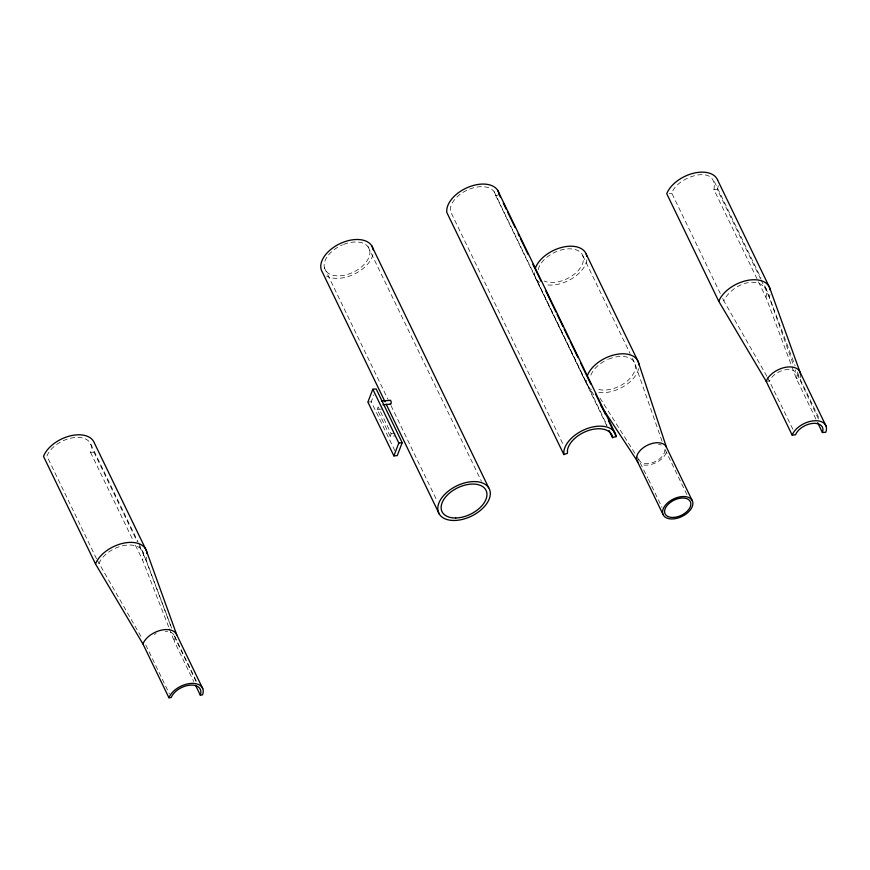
<?xml version="1.0" encoding="UTF-8"?>
<svg xmlns="http://www.w3.org/2000/svg" width="870" height="870" viewBox="0 0 870 870"><rect width="100%" height="100%" fill="white"/><g stroke="black" fill="none" stroke-linecap="round" stroke-linejoin="round"><path stroke-width="0.65" stroke-dasharray="4.35 3.26" d="M606.716 425.647L495.606 195.293A24.284 14.583 -25.8 0 0 473.389 187.844A24.284 14.583 -25.8 0 0 450.475 207.625L450.377 211.236L563.281 444.766M815.908 419.079L796.42 378.722L765.959 297.301L713.944 189.703C718.337 162.766 676.088 177.045 671.847 193.292L720.306 293.549M765.959 297.301L766.894 293.027L766.339 289.166L763.969 284.272M394.893 450.714L371.251 401.81L373.937 394.784M390.184 436.349L377.178 409.455L378.156 406.877L391.163 433.782L390.184 436.349L395.219 435.924M766.894 376.297L723.862 300.889C730.115 286.502 755.323 273.996 766.339 289.166L793.429 364.9M495.596 195.783L499.173 194.565M669.302 193.51L671.847 193.292M713.944 189.703L717.304 189.421L760.456 278.672M367.89 402.092L371.251 401.81M377.178 409.455L382.224 409.03M766.176 381.299L769.58 381.017A14.91 8.95 -25.8 0 1 786.926 369.598A14.91 8.95 -25.8 0 1 796.42 378.733L799.824 378.439L819.899 420.014M96.537 558.801L46.893 456.087A24.251 14.562 -25.8 0 1 75.103 437.501A24.251 14.562 -25.8 0 1 90.534 452.378L93.927 452.085A28.025 16.824 -25.8 0 0 94.667 449.583M391.163 433.782L394.947 433.456M593.862 394.958L587.174 384.768L535.159 277.171M599.985 398.058L636.068 455.13M636.796 456.271L647.824 478.043M97.135 560.019L141.832 637.96M767.568 377.482L793.19 429.921M714.324 181.569L761.022 278.161M761.043 279.901L769.319 297.018L795.06 365.715M722.676 298.443L723.862 300.889M582.78 255.671L630.065 353.492M632.425 358.375L634.795 363.269L662.255 441.84M686.93 494.649L664.462 448.18A14.007 8.406 -25.8 0 1 653.131 462.459A14.007 8.406 -25.8 0 1 638.591 457.479M648.411 479.261L662.005 507.384M494.171 191.77L607.064 425.299M368.01 246.678L481.393 481.219M324.358 267.742L388.085 399.569M391.043 405.692L437.251 501.272M90.806 444.255L138.091 542.075M138.678 543.293L142.81 551.852L171.629 628.357M93.927 452.085L137.069 541.347M139.439 546.229L145.932 559.682L171.76 628.379M90.534 452.378L133.088 540.411M135.448 545.294L142.549 559.975L168.91 627.531M174.468 635.883L196.924 682.341M196.054 681.449L176.545 641.092L173.674 633.458M170.694 632.251A16.171 9.711 -25.8 0 1 174.283 641.288L193.792 681.634M145.779 644.985L169.422 693.901M818.431 418.981L795.234 369.957M169.4 628.782L174.283 641.288M797.442 372.077L799.824 378.439A18.694 11.223 -25.8 0 0 800.52 375.155M372.904 254.584A28.025 16.824 -25.8 0 1 353.655 274.409A28.025 16.824 -25.8 0 1 326.598 276.051M343.585 244.437A24.447 14.681 -25.8 0 1 369.88 253.475A24.447 14.681 -25.8 0 1 340.551 275.79A24.447 14.681 -25.8 0 1 326.957 257.096M328.566 254.91A24.447 14.681 -25.8 0 1 342.41 244.905M770.037 294.517A28.068 16.856 -25.8 0 1 769.297 297.018M718.229 185.691A28.068 16.856 -25.8 0 1 717.282 189.421M666.268 452.704A16.182 9.711 -25.8 0 1 641.701 464.58M658.536 444.331A14.007 8.406 -25.8 0 1 661.2 445.038M638.656 368.597A28.025 16.824 -25.8 0 1 596.776 392.055M591.502 389.88A28.025 16.824 -25.8 0 1 586.434 380.32M608.478 359.179A24.251 14.562 -25.8 0 1 634.35 371.816A24.251 14.562 -25.8 0 1 596.254 388.662M590.882 375.101A24.251 14.562 -25.8 0 1 607.325 359.68M586.858 259.76A28.025 16.824 -25.8 0 1 571.296 279.042A28.025 16.824 -25.8 0 1 544.761 284.457M539.487 282.293A28.025 16.824 -25.8 0 1 534.419 272.723M538.215 269.678A24.251 14.562 -25.8 0 1 568.947 248.82A24.251 14.562 -25.8 0 1 579.583 268.906A24.251 14.562 -25.8 0 1 544.239 281.064M154.262 634.437A16.171 9.711 -25.8 0 1 156.154 633.49M165.246 631.305A16.171 9.711 -25.8 0 1 167.616 631.435M98.908 563.684A24.251 14.562 -25.8 0 1 127.107 545.098A24.251 14.562 -25.8 0 1 142.549 559.975M146.682 557.181A28.025 16.824 -25.8 0 1 145.932 559.682"/><path stroke-width="1.3" d="M608.521 420.754L616.199 436.653L612.643 437.392A24.284 14.583 -25.8 0 0 590.415 429.932A24.284 14.583 -25.8 0 0 567.501 449.725L567.414 453.324L563.847 454.542L446.81 212.454A28.025 16.824 -25.8 0 1 470.822 186.245A28.025 16.824 -25.8 0 1 499.173 194.565L500.348 197.001M372.806 389.216L367.89 402.092L393.892 455.891L397.253 455.608L402.179 442.721L376.166 388.923L372.806 389.216L398.819 443.004L393.892 455.891M381.462 401.113L390.282 400.363M382.941 404.735L390.51 404.093M398.819 443.004L402.179 442.721M792.146 435.109L795.55 434.815A14.91 8.95 -25.8 0 1 812.895 423.396A14.91 8.95 -25.8 0 1 822.389 432.531L825.804 432.238A18.694 11.223 -25.8 0 0 813.896 420.786A18.694 11.223 -25.8 0 0 792.157 435.109L766.176 381.299L718.761 301.324L666.746 193.727A28.068 16.856 -25.8 0 1 692.629 173.467A28.068 16.856 -25.8 0 1 717.576 180.057M168.932 697.762L171.194 697.566A16.171 9.711 -25.8 0 1 189.997 685.168A16.171 9.711 -25.8 0 1 200.285 695.086L202.547 694.891A18.683 11.212 -25.8 0 0 190.66 683.439A18.683 11.212 -25.8 0 0 168.932 697.762L142.93 643.963L95.515 563.977L43.5 456.38A28.025 16.824 -25.8 0 1 69.317 436.12A28.025 16.824 -25.8 0 1 94.232 442.71L146.247 550.308L176.751 634.85L202.764 688.638M600.561 405.137L636.971 460.589L662.983 514.387M717.609 180.046L769.624 287.644L800.03 372.186L826.011 425.985M586.206 254.127L638.221 361.724L666.453 447.289L692.455 501.087A16.182 9.711 -25.8 0 1 673.456 518.901A16.182 9.711 -25.8 0 1 667.246 503.23A16.182 9.711 -25.8 0 1 692.455 501.087M497.716 190.399L614.742 432.488M503.306 203.123L506.264 209.235M507.438 211.682L515.127 227.57M518.085 233.682L519.27 236.129M520.445 238.576L528.133 254.475M532.864 264.252L541.14 281.369M545.86 291.156L555.908 311.938M557.094 314.385L563.01 326.609M564.184 329.056L568.915 338.832M570.1 341.279L577.778 357.178M580.736 363.29L590.784 384.072M595.515 393.86L605.563 414.642M609.087 430.541L612.632 437.871M371.664 245.688L488.69 487.787M385.029 401.777L322.378 272.169A28.025 16.824 -25.8 0 1 341.214 243.089A28.025 16.824 -25.8 0 1 373.176 249.831M386.215 404.224L439.404 514.268M195.565 685.31L200.285 695.086M817.669 422.744L822.4 432.531M563.847 454.542A28.025 16.824 -25.8 0 1 587.848 428.334A28.025 16.824 -25.8 0 1 616.199 436.653M389.89 400.591A1.87 0.805 85.1 0 1 391.185 402.027A1.87 0.805 85.1 0 1 390.293 404.017M766.187 381.299A18.694 11.223 -25.8 0 1 784.925 367.434A18.694 11.223 -25.8 0 1 800.487 374.122M718.794 301.314A28.068 16.856 -25.8 0 1 746.362 280.64A28.068 16.856 -25.8 0 1 770.178 289.797M638.406 462.709A16.182 9.711 -25.8 0 1 646.236 445.842A16.182 9.711 -25.8 0 1 666.453 447.289M587.489 375.394A28.025 16.824 -25.8 0 1 615.884 354.525A28.025 16.824 -25.8 0 1 638.95 364.998M535.474 267.797A28.025 16.824 -25.8 0 1 563.01 247.113A28.025 16.824 -25.8 0 1 586.804 256.269M142.93 643.963A18.683 11.212 -25.8 0 1 160.134 630.456A18.683 11.212 -25.8 0 1 176.751 634.85M95.515 563.977A28.025 16.824 -25.8 0 1 123.899 543.108A28.025 16.824 -25.8 0 1 146.976 553.592M453.053 520.456A28.025 16.824 -25.8 0 0 490.212 491.92A28.025 16.824 -25.8 0 0 448.887 490.691A28.025 16.824 -25.8 0 0 453.053 520.456M455.695 517.987A24.447 14.681 -25.8 0 0 486.711 492.213A24.447 14.681 -25.8 0 0 449.746 492.866A24.447 14.681 -25.8 0 0 455.695 517.987M674.032 517.4A14.007 8.406 -25.8 0 0 690.475 501.979A14.007 8.406 -25.8 0 0 668.649 503.839A14.007 8.406 -25.8 0 0 674.032 517.4"/></g></svg>
